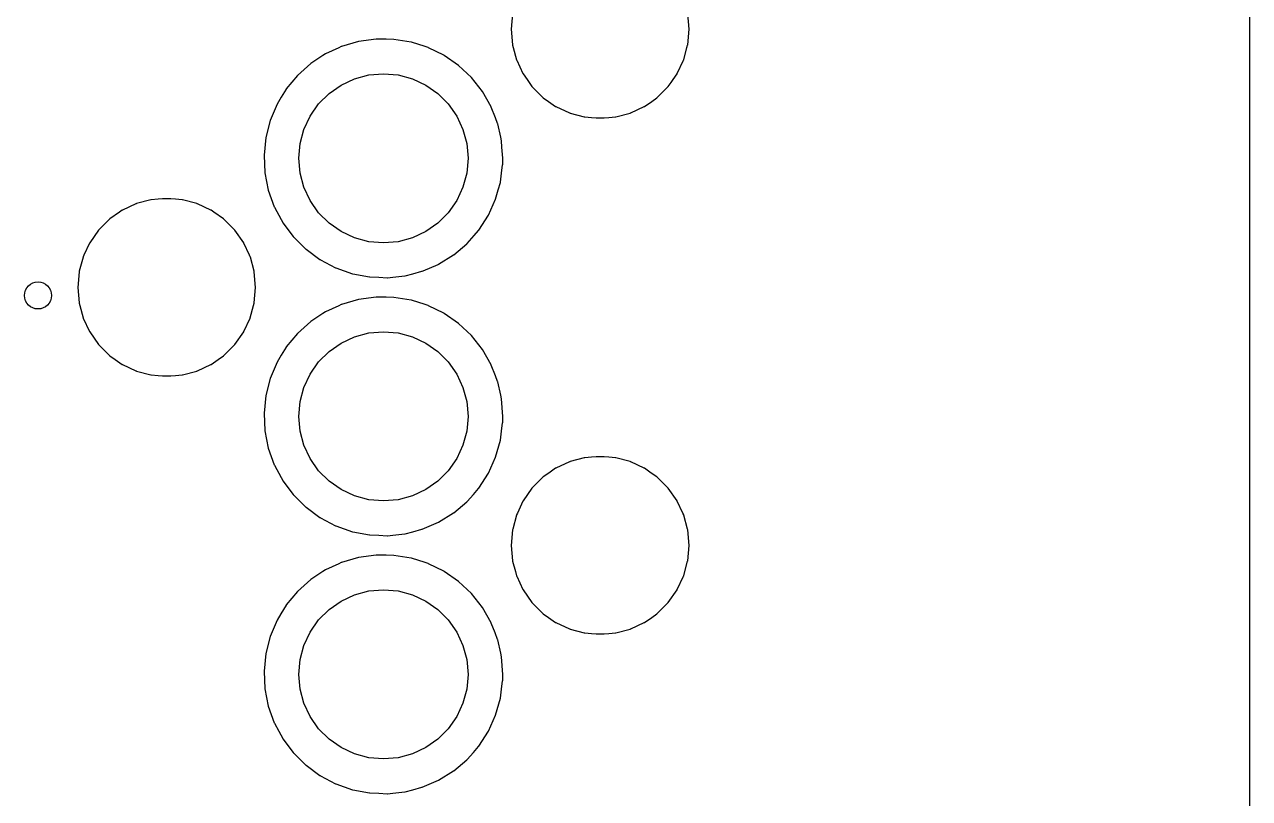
# Model space of a CAD drawing. Extents: x 4.65 to 6.59, y -5.22 to -3.28.
# Drawn here: x 5.878 to 6.59, y -4.17 to -3.72 of the extents above; entities that cross this region are included whole.
import ezdxf

# ---------------------------------------------------------------- set-up
doc = ezdxf.new("R2010")
doc.units = 0
doc.header["$MEASUREMENT"] = 0
doc.layers.add('BLACK', color=7, linetype='CONTINUOUS')

msp = doc.modelspace()

# ---------------------------------------------------------------- linework, layer by layer
at = {"layer": 'BLACK', "linetype": 'CONTINUOUS'}
for p, q in [((6.59012, -3.28004), (6.59012, -5.21012)), ((6.16167, -3.71425), (6.16089, -3.72323)), ((6.26431, -3.72323), (6.26353, -3.71425)), ((6.16089, -3.72323), (6.16167, -3.73221)), ((6.26353, -3.73221), (6.26431, -3.72323)), ((6.07218, -3.73032), (6.0623, -3.7332)), ((6.08238, -3.72893), (6.07218, -3.73032)), ((6.08256, -3.72893), (6.08238, -3.72893)), ((6.08819, -3.72901), (6.08256, -3.72893)), ((6.08256, -3.72893), (6.08256, -3.72893)), ((6.09267, -3.72907), (6.08819, -3.72901)), ((6.10282, -3.73072), (6.09267, -3.72907)), ((6.103, -3.73078), (6.10282, -3.73072)), ((6.11087, -3.7333), (6.103, -3.73078)), ((6.05142, -3.73851), (6.0445, -3.74305)), ((6.05296, -3.73751), (6.05142, -3.73851)), ((6.0607, -3.73394), (6.05296, -3.73751)), ((6.06213, -3.73328), (6.0607, -3.73394)), ((6.0623, -3.7332), (6.06213, -3.73328)), ((6.06213, -3.73328), (6.06213, -3.73328)), ((6.11262, -3.73386), (6.11087, -3.7333)), ((6.11279, -3.73394), (6.11262, -3.73386)), ((6.12169, -3.73833), (6.11279, -3.73394)), ((6.11279, -3.73394), (6.11279, -3.73394)), ((6.12185, -3.73841), (6.12169, -3.73833)), ((6.13031, -3.74427), (6.12185, -3.73841)), ((6.16167, -3.73221), (6.16173, -3.73242)), ((6.16173, -3.73242), (6.16173, -3.73242)), ((6.16173, -3.73242), (6.1621, -3.7338)), ((6.1621, -3.7338), (6.164, -3.74092)), ((6.26119, -3.74092), (6.2631, -3.7338)), ((6.2631, -3.7338), (6.26347, -3.73242)), ((6.26347, -3.73242), (6.26353, -3.73221)), ((6.26347, -3.73242), (6.26347, -3.73242)), ((6.04435, -3.74315), (6.03667, -3.75)), ((6.0445, -3.74305), (6.04435, -3.74315)), ((6.0445, -3.74305), (6.0445, -3.74305)), ((6.1378, -3.75132), (6.13031, -3.74427)), ((6.164, -3.74092), (6.1641, -3.74111)), ((6.1641, -3.74111), (6.1641, -3.74111)), ((6.1641, -3.74111), (6.16772, -3.74889)), ((6.25747, -3.74889), (6.2611, -3.74111)), ((6.2611, -3.74111), (6.26119, -3.74092)), ((6.2611, -3.74111), (6.2611, -3.74111)), ((6.03667, -3.75), (6.03009, -3.75791)), ((6.06201, -3.75561), (6.06978, -3.75198)), ((6.06978, -3.75198), (6.07807, -3.74976)), ((6.07807, -3.74976), (6.08661, -3.74902)), ((6.08661, -3.74902), (6.09516, -3.74976)), ((6.09516, -3.74976), (6.10345, -3.75198)), ((6.10345, -3.75198), (6.11122, -3.75561)), ((6.14417, -3.75941), (6.1378, -3.75132)), ((6.16772, -3.74889), (6.16772, -3.74889)), ((6.16772, -3.74889), (6.16781, -3.74908)), ((6.16781, -3.74908), (6.17013, -3.7524)), ((6.17013, -3.7524), (6.17134, -3.75411)), ((6.25386, -3.75411), (6.25506, -3.7524)), ((6.25506, -3.7524), (6.25738, -3.74908)), ((6.25738, -3.74908), (6.25747, -3.74889)), ((6.25747, -3.74889), (6.25747, -3.74889)), ((6.03, -3.75807), (6.02719, -3.76269)), ((6.03009, -3.75791), (6.03, -3.75807)), ((6.05498, -3.76053), (6.06201, -3.75561)), ((6.11122, -3.75561), (6.11825, -3.76053)), ((6.14928, -3.76834), (6.14417, -3.75941)), ((6.17134, -3.75411), (6.17298, -3.75647)), ((6.17298, -3.75647), (6.17936, -3.76284)), ((6.24584, -3.76284), (6.25221, -3.75647)), ((6.25221, -3.75647), (6.25386, -3.75411)), ((6.02475, -3.76671), (6.02078, -3.7762)), ((6.02719, -3.76269), (6.02475, -3.76671)), ((6.04399, -3.77362), (6.04892, -3.7666)), ((6.04892, -3.7666), (6.05498, -3.76053)), ((6.11825, -3.76053), (6.12431, -3.7666)), ((6.12431, -3.7666), (6.12923, -3.77362)), ((6.17936, -3.76284), (6.17954, -3.76297)), ((6.17954, -3.76297), (6.17954, -3.76297)), ((6.17954, -3.76297), (6.18261, -3.76512)), ((6.18261, -3.76512), (6.18674, -3.76801)), ((6.23845, -3.76801), (6.24258, -3.76512)), ((6.24258, -3.76512), (6.24566, -3.76297)), ((6.24566, -3.76297), (6.24584, -3.76284)), ((6.24566, -3.76297), (6.24566, -3.76297)), ((6.04037, -3.7814), (6.04399, -3.77362)), ((6.12923, -3.77362), (6.13286, -3.7814)), ((6.14934, -3.76851), (6.14928, -3.76834)), ((6.15177, -3.77474), (6.14934, -3.76851)), ((6.14934, -3.76851), (6.14934, -3.76851)), ((6.18674, -3.76801), (6.18694, -3.7681)), ((6.18694, -3.7681), (6.18694, -3.7681)), ((6.18694, -3.7681), (6.19472, -3.77173)), ((6.19472, -3.77173), (6.19491, -3.77182)), ((6.19491, -3.77182), (6.19512, -3.77188)), ((6.19512, -3.77188), (6.19512, -3.77188)), ((6.19512, -3.77188), (6.20341, -3.7741)), ((6.20341, -3.7741), (6.20341, -3.7741)), ((6.20341, -3.7741), (6.20362, -3.77416)), ((6.20362, -3.77416), (6.20754, -3.7745)), ((6.21766, -3.7745), (6.22158, -3.77416)), ((6.22158, -3.77416), (6.22179, -3.7741)), ((6.22179, -3.7741), (6.23008, -3.77188)), ((6.22179, -3.7741), (6.22179, -3.7741)), ((6.23008, -3.77188), (6.23029, -3.77182)), ((6.23008, -3.77188), (6.23008, -3.77188)), ((6.23029, -3.77182), (6.23048, -3.77173)), ((6.23048, -3.77173), (6.23826, -3.7681)), ((6.23826, -3.7681), (6.23845, -3.76801)), ((6.23826, -3.7681), (6.23826, -3.7681)), ((6.02078, -3.7762), (6.01824, -3.78617)), ((6.03815, -3.78968), (6.04037, -3.7814)), ((6.13286, -3.7814), (6.13508, -3.78968)), ((6.15301, -3.77793), (6.15177, -3.77474)), ((6.15305, -3.77811), (6.15301, -3.77793)), ((6.15483, -3.78599), (6.15305, -3.77811)), ((6.20754, -3.7745), (6.21024, -3.77473)), ((6.21024, -3.77473), (6.21024, -3.77473)), ((6.21024, -3.77473), (6.21035, -3.77474)), ((6.21035, -3.77474), (6.21485, -3.77474)), ((6.21485, -3.77474), (6.21495, -3.77473)), ((6.21495, -3.77473), (6.21766, -3.7745)), ((6.21495, -3.77473), (6.21495, -3.77473)), ((6.01824, -3.78617), (6.01721, -3.79641)), ((6.15528, -3.78797), (6.15483, -3.78599)), ((6.15529, -3.78815), (6.15528, -3.78797)), ((6.15555, -3.79165), (6.15529, -3.78815)), ((6.15529, -3.78815), (6.15529, -3.78815)), ((6.0374, -3.79823), (6.03815, -3.78968)), ((6.13508, -3.78968), (6.13583, -3.79823)), ((6.15604, -3.79823), (6.15555, -3.79165)), ((6.01721, -3.79641), (6.01771, -3.80669)), ((6.03815, -3.80677), (6.0374, -3.79823)), ((6.13583, -3.79823), (6.13508, -3.80677)), ((6.15531, -3.80687), (6.15593, -3.80199)), ((6.15593, -3.80198), (6.15595, -3.80186)), ((6.15593, -3.80199), (6.15593, -3.80198)), ((6.15595, -3.80186), (6.15604, -3.79823)), ((6.01771, -3.80669), (6.01971, -3.81678)), ((6.04037, -3.81506), (6.03815, -3.80677)), ((6.13508, -3.80677), (6.13286, -3.81506)), ((6.15465, -3.81207), (6.15531, -3.80687)), ((6.01971, -3.81678), (6.02319, -3.82647)), ((6.04399, -3.82283), (6.04037, -3.81506)), ((6.13286, -3.81506), (6.12923, -3.82283)), ((6.15185, -3.82197), (6.15337, -3.8166)), ((6.15337, -3.8166), (6.1546, -3.81225)), ((6.1546, -3.81225), (6.15465, -3.81207)), ((6.1546, -3.81225), (6.1546, -3.81225)), ((5.95144, -3.82236), (5.94315, -3.82458)), ((5.95165, -3.8223), (5.95144, -3.82236)), ((5.95144, -3.82236), (5.95144, -3.82236)), ((5.95557, -3.82196), (5.95165, -3.8223)), ((5.95827, -3.82172), (5.95557, -3.82196)), ((5.95838, -3.82171), (5.95827, -3.82172)), ((5.95827, -3.82172), (5.95827, -3.82172)), ((5.96288, -3.82171), (5.95838, -3.82171)), ((5.96299, -3.82172), (5.96288, -3.82171)), ((5.96569, -3.82196), (5.96299, -3.82172)), ((5.96299, -3.82172), (5.96299, -3.82172)), ((5.96961, -3.8223), (5.96569, -3.82196)), ((5.96982, -3.82236), (5.96961, -3.8223)), ((5.97811, -3.82458), (5.96982, -3.82236)), ((5.96982, -3.82236), (5.96982, -3.82236)), ((6.04892, -3.82986), (6.04399, -3.82283)), ((6.12923, -3.82283), (6.12431, -3.82986)), ((6.14763, -3.83136), (6.15185, -3.82197)), ((5.93318, -3.82956), (5.92757, -3.83349)), ((5.93477, -3.82844), (5.93318, -3.82956)), ((5.93497, -3.82835), (5.93477, -3.82844)), ((5.94275, -3.82473), (5.93497, -3.82835)), ((5.93497, -3.82835), (5.93497, -3.82835)), ((5.94294, -3.82463), (5.94275, -3.82473)), ((5.94275, -3.82473), (5.94275, -3.82473)), ((5.94315, -3.82458), (5.94294, -3.82463)), ((5.94315, -3.82458), (5.94315, -3.82458)), ((5.97832, -3.82463), (5.97811, -3.82458)), ((5.97811, -3.82458), (5.97811, -3.82458)), ((5.97851, -3.82473), (5.97832, -3.82463)), ((5.98629, -3.82835), (5.97851, -3.82473)), ((5.97851, -3.82473), (5.97851, -3.82473)), ((5.98649, -3.82844), (5.98629, -3.82835)), ((5.98629, -3.82835), (5.98629, -3.82835)), ((5.98808, -3.82956), (5.98649, -3.82844)), ((5.99369, -3.83349), (5.98808, -3.82956)), ((6.02319, -3.82647), (6.02328, -3.82663)), ((6.02328, -3.82663), (6.02711, -3.83377)), ((6.05498, -3.83593), (6.04892, -3.82986)), ((6.12431, -3.82986), (6.11825, -3.83593)), ((6.14206, -3.84001), (6.14763, -3.83136)), ((5.92739, -3.83361), (5.92102, -3.83999)), ((5.92757, -3.83349), (5.92739, -3.83361)), ((5.92757, -3.83349), (5.92757, -3.83349)), ((5.99387, -3.83361), (5.99369, -3.83349)), ((5.99369, -3.83349), (5.99369, -3.83349)), ((6.00024, -3.83999), (5.99387, -3.83361)), ((6.02711, -3.83377), (6.02806, -3.83553)), ((6.02806, -3.83553), (6.02817, -3.83568)), ((6.02817, -3.83568), (6.02817, -3.83568)), ((6.02817, -3.83568), (6.03411, -3.84363)), ((6.06201, -3.84085), (6.05498, -3.83593)), ((6.11825, -3.83593), (6.11122, -3.84085)), ((5.92102, -3.83999), (5.91585, -3.84737)), ((6.00541, -3.84737), (6.00024, -3.83999)), ((6.03411, -3.84363), (6.03411, -3.84363)), ((6.03411, -3.84363), (6.03422, -3.84378)), ((6.03422, -3.84378), (6.03435, -3.84391)), ((6.03435, -3.84391), (6.03435, -3.84391)), ((6.03435, -3.84391), (6.04139, -3.85089)), ((6.06978, -3.84447), (6.06201, -3.84085)), ((6.07807, -3.84669), (6.06978, -3.84447)), ((6.10345, -3.84447), (6.09516, -3.84669)), ((6.11122, -3.84085), (6.10345, -3.84447)), ((6.13528, -3.84775), (6.13933, -3.84313)), ((6.13933, -3.84313), (6.14194, -3.84015)), ((6.14194, -3.84015), (6.14206, -3.84001)), ((6.14194, -3.84015), (6.14194, -3.84015)), ((5.91575, -3.84757), (5.91253, -3.85449)), ((5.91585, -3.84737), (5.91575, -3.84757)), ((5.91575, -3.84757), (5.91575, -3.84757)), ((6.00551, -3.84757), (6.00541, -3.84737)), ((6.00873, -3.85449), (6.00551, -3.84757)), ((6.00551, -3.84757), (6.00551, -3.84757)), ((6.04139, -3.85089), (6.04153, -3.85102)), ((6.04153, -3.85102), (6.04167, -3.85113)), ((6.04167, -3.85113), (6.04167, -3.85113)), ((6.04167, -3.85113), (6.04968, -3.857)), ((6.08661, -3.84744), (6.07807, -3.84669)), ((6.09516, -3.84669), (6.08661, -3.84744)), ((6.12756, -3.85428), (6.13514, -3.84787)), ((6.13514, -3.84787), (6.13528, -3.84775)), ((6.13514, -3.84787), (6.13514, -3.84787)), ((5.91198, -3.85575), (5.90979, -3.86392)), ((5.91204, -3.85554), (5.91198, -3.85575)), ((5.91198, -3.85575), (5.91198, -3.85575)), ((5.91253, -3.85449), (5.91204, -3.85554)), ((6.00922, -3.85554), (6.00873, -3.85449)), ((6.00928, -3.85575), (6.00922, -3.85554)), ((6.01147, -3.86392), (6.00928, -3.85575)), ((6.00928, -3.85575), (6.00928, -3.85575)), ((6.04968, -3.857), (6.04982, -3.85711)), ((6.04982, -3.85711), (6.04999, -3.85719)), ((6.04999, -3.85719), (6.04999, -3.85719)), ((6.04999, -3.85719), (6.05877, -3.86181)), ((6.10968, -3.86368), (6.1185, -3.85988)), ((6.1185, -3.85988), (6.11867, -3.85981)), ((6.11867, -3.85981), (6.12742, -3.8544)), ((6.12742, -3.8544), (6.12756, -3.85428)), ((6.12756, -3.85428), (6.12756, -3.85428)), ((5.9097, -3.86425), (5.90892, -3.87323)), ((5.90979, -3.86392), (5.9097, -3.86425)), ((6.01156, -3.86425), (6.01147, -3.86392)), ((6.01234, -3.87323), (6.01156, -3.86425)), ((6.05877, -3.86181), (6.05877, -3.86181)), ((6.05877, -3.86181), (6.05893, -3.8619)), ((6.05893, -3.8619), (6.06865, -3.86529)), ((6.06865, -3.86529), (6.06883, -3.86532)), ((6.06883, -3.86532), (6.07857, -3.86717)), ((6.09216, -3.86727), (6.09908, -3.86651)), ((6.09908, -3.86651), (6.09927, -3.86649)), ((6.09908, -3.86651), (6.09908, -3.86651)), ((6.09927, -3.86649), (6.10371, -3.86532)), ((6.10371, -3.86532), (6.10904, -3.86392)), ((6.10904, -3.86392), (6.10922, -3.86387)), ((6.10904, -3.86392), (6.10904, -3.86392)), ((6.10922, -3.86387), (6.10968, -3.86368)), ((5.90892, -3.87323), (5.9097, -3.88221)), ((6.01156, -3.88221), (6.01234, -3.87323)), ((6.07857, -3.86717), (6.07857, -3.86717)), ((6.07857, -3.86717), (6.07875, -3.86721)), ((6.07875, -3.86721), (6.0839, -3.86741)), ((6.0839, -3.86741), (6.08885, -3.86761)), ((6.08885, -3.86761), (6.08885, -3.86761)), ((6.08885, -3.86761), (6.08904, -3.86761)), ((6.08904, -3.86761), (6.09216, -3.86727)), ((6.07218, -3.88032), (6.0623, -3.8832)), ((6.08238, -3.87893), (6.07218, -3.88032)), ((6.08256, -3.87893), (6.08238, -3.87893)), ((6.08819, -3.87901), (6.08256, -3.87893)), ((6.08256, -3.87893), (6.08256, -3.87893)), ((6.09267, -3.87907), (6.08819, -3.87901)), ((6.10282, -3.88072), (6.09267, -3.87907)), ((6.103, -3.88078), (6.10282, -3.88072)), ((6.11081, -3.88328), (6.103, -3.88078)), ((5.9097, -3.88221), (5.90976, -3.88242)), ((5.90976, -3.88242), (5.90976, -3.88242)), ((5.90976, -3.88242), (5.91013, -3.8838)), ((5.91013, -3.8838), (5.91204, -3.89092)), ((6.00922, -3.89092), (6.01113, -3.8838)), ((6.01113, -3.8838), (6.0115, -3.88242)), ((6.0115, -3.88242), (6.01156, -3.88221)), ((6.0115, -3.88242), (6.0115, -3.88242)), ((6.05296, -3.88751), (6.05142, -3.88851)), ((6.0607, -3.88394), (6.05296, -3.88751)), ((6.06213, -3.88328), (6.0607, -3.88394)), ((6.0623, -3.8832), (6.06213, -3.88328)), ((6.06213, -3.88328), (6.06213, -3.88328)), ((6.11262, -3.88386), (6.11081, -3.88328)), ((6.11279, -3.88394), (6.11262, -3.88386)), ((6.12169, -3.88833), (6.11279, -3.88394)), ((6.11279, -3.88394), (6.11279, -3.88394)), ((6.12185, -3.88841), (6.12169, -3.88833)), ((6.13031, -3.89427), (6.12185, -3.88841)), ((5.91204, -3.89092), (5.91213, -3.89111)), ((5.91213, -3.89111), (5.91213, -3.89111)), ((5.91213, -3.89111), (5.91575, -3.89889)), ((6.00551, -3.89889), (6.00913, -3.89111)), ((6.00913, -3.89111), (6.00922, -3.89092)), ((6.00913, -3.89111), (6.00913, -3.89111)), ((6.04435, -3.89315), (6.03667, -3.9)), ((6.0445, -3.89305), (6.04435, -3.89315)), ((6.05142, -3.88851), (6.0445, -3.89305)), ((6.0445, -3.89305), (6.0445, -3.89305)), ((6.1378, -3.90132), (6.13031, -3.89427)), ((5.91575, -3.89889), (5.91575, -3.89889)), ((5.91575, -3.89889), (5.91585, -3.89908)), ((5.91585, -3.89908), (5.92102, -3.90647)), ((6.00024, -3.90647), (6.00541, -3.89908)), ((6.00541, -3.89908), (6.00551, -3.89889)), ((6.00551, -3.89889), (6.00551, -3.89889)), ((6.03667, -3.9), (6.03009, -3.90791)), ((6.06201, -3.90561), (6.06978, -3.90198)), ((6.06978, -3.90198), (6.07807, -3.89976)), ((6.07807, -3.89976), (6.08661, -3.89902)), ((6.08661, -3.89902), (6.09516, -3.89976)), ((6.09516, -3.89976), (6.10345, -3.90198)), ((6.10345, -3.90198), (6.11122, -3.90561)), ((6.14417, -3.90941), (6.1378, -3.90132)), ((5.92102, -3.90647), (5.92739, -3.91284)), ((5.99387, -3.91284), (6.00024, -3.90647)), ((6.03, -3.90807), (6.02719, -3.91269)), ((6.03009, -3.90791), (6.03, -3.90807)), ((6.05498, -3.91053), (6.06201, -3.90561)), ((6.11122, -3.90561), (6.11825, -3.91053)), ((6.14928, -3.91834), (6.14417, -3.90941)), ((5.92739, -3.91284), (5.92757, -3.91297)), ((5.92757, -3.91297), (5.92757, -3.91297)), ((5.92757, -3.91297), (5.93065, -3.91512)), ((5.93065, -3.91512), (5.93477, -3.91801)), ((5.98649, -3.91801), (5.99061, -3.91512)), ((5.99061, -3.91512), (5.99369, -3.91297)), ((5.99369, -3.91297), (5.99387, -3.91284)), ((5.99369, -3.91297), (5.99369, -3.91297)), ((6.02475, -3.91671), (6.02078, -3.9262)), ((6.02719, -3.91269), (6.02475, -3.91671)), ((6.04399, -3.92362), (6.04892, -3.9166)), ((6.04892, -3.9166), (6.05498, -3.91053)), ((6.11825, -3.91053), (6.12431, -3.9166)), ((6.12431, -3.9166), (6.12923, -3.92362)), ((5.93477, -3.91801), (5.93497, -3.9181)), ((5.93497, -3.9181), (5.93497, -3.9181)), ((5.93497, -3.9181), (5.94275, -3.92173)), ((5.94275, -3.92173), (5.94294, -3.92182)), ((5.94294, -3.92182), (5.94315, -3.92188)), ((5.94315, -3.92188), (5.94315, -3.92188)), ((5.94315, -3.92188), (5.95144, -3.9241)), ((5.96982, -3.9241), (5.97811, -3.92188)), ((5.97811, -3.92188), (5.97832, -3.92182)), ((5.97811, -3.92188), (5.97811, -3.92188)), ((5.97832, -3.92182), (5.97851, -3.92173)), ((5.97851, -3.92173), (5.98629, -3.9181)), ((5.98629, -3.9181), (5.98649, -3.91801)), ((5.98629, -3.9181), (5.98629, -3.9181)), ((6.04037, -3.9314), (6.04399, -3.92362)), ((6.12923, -3.92362), (6.13286, -3.9314)), ((6.14934, -3.91851), (6.14928, -3.91834)), ((6.15177, -3.92474), (6.14934, -3.91851)), ((6.14934, -3.91851), (6.14934, -3.91851)), ((5.95144, -3.9241), (5.95144, -3.9241)), ((5.95144, -3.9241), (5.95165, -3.92416)), ((5.95165, -3.92416), (5.95557, -3.9245)), ((5.95557, -3.9245), (5.95827, -3.92473)), ((5.95827, -3.92473), (5.95827, -3.92473)), ((5.95827, -3.92473), (5.95838, -3.92474)), ((5.95838, -3.92474), (5.96288, -3.92474)), ((5.96288, -3.92474), (5.96299, -3.92473)), ((5.96299, -3.92473), (5.96569, -3.9245)), ((5.96299, -3.92473), (5.96299, -3.92473)), ((5.96569, -3.9245), (5.96961, -3.92416)), ((5.96961, -3.92416), (5.96982, -3.9241)), ((5.96982, -3.9241), (5.96982, -3.9241)), ((6.02078, -3.9262), (6.01824, -3.93617)), ((6.15301, -3.92793), (6.15177, -3.92474)), ((6.15305, -3.92811), (6.15301, -3.92793)), ((6.15483, -3.93599), (6.15305, -3.92811)), ((6.01824, -3.93617), (6.01721, -3.94641)), ((6.03815, -3.93968), (6.04037, -3.9314)), ((6.13286, -3.9314), (6.13508, -3.93968)), ((6.15528, -3.93797), (6.15483, -3.93599)), ((6.15604, -3.94823), (6.15528, -3.93797)), ((6.0374, -3.94823), (6.03815, -3.93968)), ((6.13508, -3.93968), (6.13583, -3.94823)), ((6.01721, -3.94641), (6.01771, -3.95669)), ((6.03815, -3.95677), (6.0374, -3.94823)), ((6.13583, -3.94823), (6.13508, -3.95677)), ((6.15531, -3.95687), (6.15593, -3.95199)), ((6.15593, -3.95198), (6.15595, -3.95186)), ((6.15593, -3.95199), (6.15593, -3.95198)), ((6.15595, -3.95186), (6.15604, -3.94823)), ((6.01771, -3.95669), (6.01971, -3.96678)), ((6.04037, -3.96506), (6.03815, -3.95677)), ((6.13508, -3.95677), (6.13286, -3.96506)), ((6.15465, -3.96207), (6.15531, -3.95687)), ((6.04399, -3.97283), (6.04037, -3.96506)), ((6.13286, -3.96506), (6.12923, -3.97283)), ((6.15185, -3.97197), (6.15465, -3.96207)), ((6.01971, -3.96678), (6.02319, -3.97647)), ((6.04892, -3.97986), (6.04399, -3.97283)), ((6.12923, -3.97283), (6.12431, -3.97986)), ((6.14763, -3.98136), (6.15185, -3.97197)), ((6.20341, -3.97236), (6.19512, -3.97458)), ((6.20362, -3.9723), (6.20341, -3.97236)), ((6.20341, -3.97236), (6.20341, -3.97236)), ((6.20754, -3.97196), (6.20362, -3.9723)), ((6.21024, -3.97172), (6.20754, -3.97196)), ((6.21035, -3.97171), (6.21024, -3.97172)), ((6.21024, -3.97172), (6.21024, -3.97172)), ((6.21485, -3.97171), (6.21035, -3.97171)), ((6.21495, -3.97172), (6.21485, -3.97171)), ((6.21766, -3.97196), (6.21495, -3.97172)), ((6.21495, -3.97172), (6.21495, -3.97172)), ((6.22158, -3.9723), (6.21766, -3.97196)), ((6.22179, -3.97236), (6.22158, -3.9723)), ((6.23008, -3.97458), (6.22179, -3.97236)), ((6.22179, -3.97236), (6.22179, -3.97236)), ((6.02319, -3.97647), (6.02328, -3.97663)), ((6.02328, -3.97663), (6.02711, -3.98377)), ((6.05498, -3.98593), (6.04892, -3.97986)), ((6.12431, -3.97986), (6.11825, -3.98593)), ((6.18674, -3.97844), (6.18282, -3.98119)), ((6.18694, -3.97835), (6.18674, -3.97844)), ((6.19472, -3.97473), (6.18694, -3.97835)), ((6.18694, -3.97835), (6.18694, -3.97835)), ((6.19491, -3.97463), (6.19472, -3.97473)), ((6.19472, -3.97473), (6.19472, -3.97473)), ((6.19512, -3.97458), (6.19491, -3.97463)), ((6.19512, -3.97458), (6.19512, -3.97458)), ((6.23029, -3.97463), (6.23008, -3.97458)), ((6.23008, -3.97458), (6.23008, -3.97458)), ((6.23048, -3.97473), (6.23029, -3.97463)), ((6.23826, -3.97835), (6.23048, -3.97473)), ((6.23048, -3.97473), (6.23048, -3.97473)), ((6.23845, -3.97844), (6.23826, -3.97835)), ((6.23826, -3.97835), (6.23826, -3.97835)), ((6.24237, -3.98119), (6.23845, -3.97844)), ((6.02711, -3.98377), (6.02806, -3.98553)), ((6.02806, -3.98553), (6.02817, -3.98568)), ((6.02817, -3.98568), (6.02817, -3.98568)), ((6.02817, -3.98568), (6.03411, -3.99363)), ((6.06201, -3.99085), (6.05498, -3.98593)), ((6.11825, -3.98593), (6.11122, -3.99085)), ((6.14206, -3.99001), (6.14763, -3.98136)), ((6.17936, -3.98361), (6.17298, -3.98999)), ((6.17954, -3.98349), (6.17936, -3.98361)), ((6.18282, -3.98119), (6.17954, -3.98349)), ((6.17954, -3.98349), (6.17954, -3.98349)), ((6.24566, -3.98349), (6.24237, -3.98119)), ((6.24584, -3.98361), (6.24566, -3.98349)), ((6.24566, -3.98349), (6.24566, -3.98349)), ((6.25221, -3.98999), (6.24584, -3.98361)), ((6.03411, -3.99363), (6.03411, -3.99363)), ((6.03411, -3.99363), (6.03422, -3.99378)), ((6.03422, -3.99378), (6.03435, -3.99391)), ((6.03435, -3.99391), (6.03435, -3.99391)), ((6.03435, -3.99391), (6.04139, -4.00089)), ((6.06978, -3.99447), (6.06201, -3.99085)), ((6.07807, -3.99669), (6.06978, -3.99447)), ((6.10345, -3.99447), (6.09516, -3.99669)), ((6.11122, -3.99085), (6.10345, -3.99447)), ((6.13528, -3.99775), (6.13889, -3.99363)), ((6.13889, -3.99363), (6.14194, -3.99015)), ((6.14194, -3.99015), (6.14206, -3.99001)), ((6.14194, -3.99015), (6.14194, -3.99015)), ((6.17298, -3.98999), (6.16781, -3.99737)), ((6.25738, -3.99737), (6.25221, -3.98999)), ((6.04139, -4.00089), (6.04153, -4.00102)), ((6.04153, -4.00102), (6.04167, -4.00113)), ((6.04167, -4.00113), (6.04167, -4.00113)), ((6.04167, -4.00113), (6.04968, -4.007)), ((6.08661, -3.99744), (6.07807, -3.99669)), ((6.09516, -3.99669), (6.08661, -3.99744)), ((6.12756, -4.00428), (6.13514, -3.99787)), ((6.13514, -3.99787), (6.13528, -3.99775)), ((6.13514, -3.99787), (6.13514, -3.99787)), ((6.16772, -3.99757), (6.16449, -4.00449)), ((6.16781, -3.99737), (6.16772, -3.99757)), ((6.16772, -3.99757), (6.16772, -3.99757)), ((6.25747, -3.99757), (6.25738, -3.99737)), ((6.2607, -4.00449), (6.25747, -3.99757)), ((6.25747, -3.99757), (6.25747, -3.99757)), ((6.04968, -4.007), (6.04982, -4.00711)), ((6.04982, -4.00711), (6.04999, -4.00719)), ((6.04999, -4.00719), (6.04999, -4.00719)), ((6.04999, -4.00719), (6.05877, -4.01181)), ((6.11867, -4.00981), (6.12742, -4.0044)), ((6.12742, -4.0044), (6.12756, -4.00428)), ((6.12756, -4.00428), (6.12756, -4.00428)), ((6.16395, -4.00575), (6.16176, -4.01392)), ((6.164, -4.00554), (6.16395, -4.00575)), ((6.16395, -4.00575), (6.16395, -4.00575)), ((6.16449, -4.00449), (6.164, -4.00554)), ((6.26119, -4.00554), (6.2607, -4.00449)), ((6.26125, -4.00575), (6.26119, -4.00554)), ((6.26344, -4.01392), (6.26125, -4.00575)), ((6.26125, -4.00575), (6.26125, -4.00575)), ((6.05877, -4.01181), (6.05877, -4.01181)), ((6.05877, -4.01181), (6.05893, -4.0119)), ((6.05893, -4.0119), (6.06865, -4.01529)), ((6.06865, -4.01529), (6.06883, -4.01532)), ((6.06883, -4.01532), (6.07857, -4.01717)), ((6.09216, -4.01727), (6.09908, -4.01651)), ((6.09908, -4.01651), (6.09927, -4.01649)), ((6.09908, -4.01651), (6.09908, -4.01651)), ((6.09927, -4.01649), (6.10371, -4.01532)), ((6.10371, -4.01532), (6.10904, -4.01392)), ((6.10904, -4.01392), (6.10922, -4.01387)), ((6.10904, -4.01392), (6.10904, -4.01392)), ((6.10922, -4.01387), (6.11867, -4.00981)), ((6.16167, -4.01425), (6.16089, -4.02323)), ((6.16176, -4.01392), (6.16167, -4.01425)), ((6.26353, -4.01425), (6.26344, -4.01392)), ((6.26431, -4.02323), (6.26353, -4.01425)), ((6.07857, -4.01717), (6.07857, -4.01717)), ((6.07857, -4.01717), (6.07875, -4.01721)), ((6.07875, -4.01721), (6.0839, -4.01741)), ((6.0839, -4.01741), (6.08885, -4.01761)), ((6.08885, -4.01761), (6.08885, -4.01761)), ((6.08885, -4.01761), (6.08904, -4.01761)), ((6.08904, -4.01761), (6.09216, -4.01727)), ((6.16089, -4.02323), (6.16167, -4.03221)), ((6.26353, -4.03221), (6.26431, -4.02323)), ((6.07218, -4.03032), (6.0623, -4.0332)), ((6.08238, -4.02893), (6.07218, -4.03032)), ((6.08256, -4.02893), (6.08238, -4.02893)), ((6.08819, -4.02901), (6.08256, -4.02893)), ((6.08256, -4.02893), (6.08256, -4.02893)), ((6.09267, -4.02907), (6.08819, -4.02901)), ((6.10282, -4.03072), (6.09267, -4.02907)), ((6.103, -4.03078), (6.10282, -4.03072)), ((6.11081, -4.03328), (6.103, -4.03078)), ((6.05296, -4.03751), (6.05142, -4.03851)), ((6.0607, -4.03394), (6.05296, -4.03751)), ((6.06213, -4.03328), (6.0607, -4.03394)), ((6.0623, -4.0332), (6.06213, -4.03328)), ((6.06213, -4.03328), (6.06213, -4.03328)), ((6.11262, -4.03386), (6.11081, -4.03328)), ((6.11279, -4.03394), (6.11262, -4.03386)), ((6.12169, -4.03833), (6.11279, -4.03394)), ((6.11279, -4.03394), (6.11279, -4.03394)), ((6.16167, -4.03221), (6.16173, -4.03242)), ((6.16173, -4.03242), (6.16173, -4.03242)), ((6.16173, -4.03242), (6.16333, -4.03841)), ((6.26186, -4.03841), (6.26347, -4.03242)), ((6.26347, -4.03242), (6.26353, -4.03221)), ((6.26347, -4.03242), (6.26347, -4.03242)), ((6.04435, -4.04315), (6.03667, -4.05)), ((6.0445, -4.04305), (6.04435, -4.04315)), ((6.05142, -4.03851), (6.0445, -4.04305)), ((6.0445, -4.04305), (6.0445, -4.04305)), ((6.12185, -4.03841), (6.12169, -4.03833)), ((6.13031, -4.04427), (6.12185, -4.03841)), ((6.1378, -4.05132), (6.13031, -4.04427)), ((6.16333, -4.03841), (6.164, -4.04092)), ((6.164, -4.04092), (6.1641, -4.04111)), ((6.1641, -4.04111), (6.1641, -4.04111)), ((6.1641, -4.04111), (6.16772, -4.04889)), ((6.25747, -4.04889), (6.2611, -4.04111)), ((6.2611, -4.04111), (6.26119, -4.04092)), ((6.2611, -4.04111), (6.2611, -4.04111)), ((6.26119, -4.04092), (6.26186, -4.03841)), ((6.03667, -4.05), (6.03009, -4.05791)), ((6.06201, -4.05561), (6.06978, -4.05198)), ((6.06978, -4.05198), (6.07807, -4.04976)), ((6.07807, -4.04976), (6.08661, -4.04902)), ((6.08661, -4.04902), (6.09516, -4.04976)), ((6.09516, -4.04976), (6.10345, -4.05198)), ((6.10345, -4.05198), (6.11122, -4.05561)), ((6.14417, -4.05941), (6.1378, -4.05132)), ((6.16772, -4.04889), (6.16772, -4.04889)), ((6.16772, -4.04889), (6.16781, -4.04908)), ((6.16781, -4.04908), (6.17298, -4.05647)), ((6.25221, -4.05647), (6.25738, -4.04908)), ((6.25738, -4.04908), (6.25747, -4.04889)), ((6.25747, -4.04889), (6.25747, -4.04889)), ((6.03, -4.05807), (6.02703, -4.06297)), ((6.03009, -4.05791), (6.03, -4.05807)), ((6.05498, -4.06053), (6.06201, -4.05561)), ((6.11122, -4.05561), (6.11825, -4.06053)), ((6.17298, -4.05647), (6.17936, -4.06284)), ((6.24584, -4.06284), (6.25221, -4.05647)), ((6.02703, -4.06297), (6.02475, -4.06671)), ((6.04892, -4.0666), (6.05498, -4.06053)), ((6.11825, -4.06053), (6.12431, -4.0666)), ((6.14928, -4.06834), (6.14417, -4.05941)), ((6.17936, -4.06284), (6.17954, -4.06297)), ((6.17954, -4.06297), (6.17954, -4.06297)), ((6.17954, -4.06297), (6.18261, -4.06512)), ((6.18261, -4.06512), (6.18674, -4.06801)), ((6.23845, -4.06801), (6.24258, -4.06512)), ((6.24258, -4.06512), (6.24566, -4.06297)), ((6.24566, -4.06297), (6.24584, -4.06284)), ((6.24566, -4.06297), (6.24566, -4.06297)), ((6.02475, -4.06671), (6.02078, -4.0762)), ((6.04399, -4.07362), (6.04892, -4.0666)), ((6.12431, -4.0666), (6.12923, -4.07362)), ((6.14934, -4.06851), (6.14928, -4.06834)), ((6.15154, -4.07416), (6.14934, -4.06851)), ((6.14934, -4.06851), (6.14934, -4.06851)), ((6.18674, -4.06801), (6.18694, -4.0681)), ((6.18694, -4.0681), (6.18694, -4.0681)), ((6.18694, -4.0681), (6.19472, -4.07173)), ((6.19472, -4.07173), (6.19491, -4.07182)), ((6.19491, -4.07182), (6.19512, -4.07188)), ((6.19512, -4.07188), (6.19512, -4.07188)), ((6.19512, -4.07188), (6.20341, -4.0741)), ((6.22179, -4.0741), (6.23008, -4.07188)), ((6.23008, -4.07188), (6.23029, -4.07182)), ((6.23008, -4.07188), (6.23008, -4.07188)), ((6.23029, -4.07182), (6.23048, -4.07173)), ((6.23048, -4.07173), (6.23826, -4.0681)), ((6.23826, -4.0681), (6.23845, -4.06801)), ((6.23826, -4.0681), (6.23826, -4.0681)), ((6.02078, -4.0762), (6.01824, -4.08617)), ((6.04037, -4.0814), (6.04399, -4.07362)), ((6.12923, -4.07362), (6.13286, -4.0814)), ((6.15301, -4.07793), (6.15154, -4.07416)), ((6.15305, -4.07811), (6.15301, -4.07793)), ((6.15483, -4.08599), (6.15305, -4.07811)), ((6.20341, -4.0741), (6.20341, -4.0741)), ((6.20341, -4.0741), (6.20362, -4.07416)), ((6.20362, -4.07416), (6.20754, -4.0745)), ((6.20754, -4.0745), (6.21024, -4.07473)), ((6.21024, -4.07473), (6.21024, -4.07473)), ((6.21024, -4.07473), (6.21035, -4.07474)), ((6.21035, -4.07474), (6.21485, -4.07474)), ((6.21485, -4.07474), (6.21495, -4.07473)), ((6.21495, -4.07473), (6.21766, -4.0745)), ((6.21495, -4.07473), (6.21495, -4.07473)), ((6.21766, -4.0745), (6.22158, -4.07416)), ((6.22158, -4.07416), (6.22179, -4.0741)), ((6.22179, -4.0741), (6.22179, -4.0741)), ((6.01824, -4.08617), (6.01721, -4.09641)), ((6.03815, -4.08968), (6.04037, -4.0814)), ((6.13286, -4.0814), (6.13508, -4.08968)), ((6.15528, -4.08797), (6.15483, -4.08599)), ((6.0374, -4.09823), (6.03815, -4.08968)), ((6.13508, -4.08968), (6.13583, -4.09823)), ((6.15604, -4.09823), (6.15528, -4.08797)), ((6.01721, -4.09641), (6.01771, -4.10669)), ((6.03815, -4.10677), (6.0374, -4.09823)), ((6.13583, -4.09823), (6.13508, -4.10677)), ((6.15531, -4.10687), (6.15593, -4.10199)), ((6.15593, -4.10198), (6.15595, -4.10186)), ((6.15593, -4.10199), (6.15593, -4.10198)), ((6.15595, -4.10186), (6.15604, -4.09823)), ((6.01771, -4.10669), (6.01971, -4.11678)), ((6.04037, -4.11506), (6.03815, -4.10677)), ((6.13508, -4.10677), (6.13286, -4.11506)), ((6.15465, -4.11207), (6.15531, -4.10687)), ((6.04399, -4.12283), (6.04037, -4.11506)), ((6.13286, -4.11506), (6.12923, -4.12283)), ((6.15185, -4.12197), (6.15465, -4.11207)), ((6.01971, -4.11678), (6.02319, -4.12647)), ((6.04892, -4.12986), (6.04399, -4.12283)), ((6.12923, -4.12283), (6.12431, -4.12986)), ((6.14763, -4.13136), (6.15185, -4.12197)), ((6.02319, -4.12647), (6.02328, -4.12663)), ((6.02328, -4.12663), (6.02582, -4.13136)), ((6.05498, -4.13593), (6.04892, -4.12986)), ((6.12431, -4.12986), (6.11825, -4.13593)), ((6.02582, -4.13136), (6.02806, -4.13553)), ((6.02806, -4.13553), (6.02817, -4.13568)), ((6.02817, -4.13568), (6.02817, -4.13568)), ((6.02817, -4.13568), (6.03411, -4.14363)), ((6.06201, -4.14085), (6.05498, -4.13593)), ((6.11825, -4.13593), (6.11122, -4.14085)), ((6.14206, -4.14001), (6.14763, -4.13136)), ((6.03411, -4.14363), (6.03411, -4.14363)), ((6.03411, -4.14363), (6.03422, -4.14378)), ((6.03422, -4.14378), (6.03435, -4.14391)), ((6.03435, -4.14391), (6.03435, -4.14391)), ((6.03435, -4.14391), (6.04139, -4.15089)), ((6.06978, -4.14447), (6.06201, -4.14085)), ((6.07807, -4.14669), (6.06978, -4.14447)), ((6.10345, -4.14447), (6.09516, -4.14669)), ((6.11122, -4.14085), (6.10345, -4.14447)), ((6.13528, -4.14775), (6.13889, -4.14363)), ((6.13889, -4.14363), (6.14194, -4.14015)), ((6.14194, -4.14015), (6.14206, -4.14001)), ((6.14194, -4.14015), (6.14194, -4.14015)), ((6.04139, -4.15089), (6.04153, -4.15102)), ((6.04153, -4.15102), (6.04167, -4.15113)), ((6.04167, -4.15113), (6.04167, -4.15113)), ((6.04167, -4.15113), (6.04968, -4.157)), ((6.08661, -4.14744), (6.07807, -4.14669)), ((6.09516, -4.14669), (6.08661, -4.14744)), ((6.12756, -4.15428), (6.13514, -4.14787)), ((6.13514, -4.14787), (6.13528, -4.14775)), ((6.13514, -4.14787), (6.13514, -4.14787)), ((6.04968, -4.157), (6.04982, -4.15711)), ((6.04982, -4.15711), (6.04999, -4.15719)), ((6.04999, -4.15719), (6.04999, -4.15719)), ((6.04999, -4.15719), (6.05877, -4.16181)), ((6.11867, -4.15981), (6.12742, -4.1544)), ((6.12742, -4.1544), (6.12756, -4.15428)), ((6.12756, -4.15428), (6.12756, -4.15428)), ((6.05877, -4.16181), (6.05877, -4.16181)), ((6.05877, -4.16181), (6.05893, -4.1619)), ((6.05893, -4.1619), (6.06865, -4.16529)), ((6.06865, -4.16529), (6.06883, -4.16532)), ((6.06883, -4.16532), (6.07857, -4.16717)), ((6.09927, -4.16649), (6.10371, -4.16532)), ((6.10371, -4.16532), (6.10904, -4.16392)), ((6.10904, -4.16392), (6.10922, -4.16387)), ((6.10904, -4.16392), (6.10904, -4.16392)), ((6.10922, -4.16387), (6.11867, -4.15981)), ((6.07857, -4.16717), (6.07857, -4.16717)), ((6.07857, -4.16717), (6.07875, -4.16721)), ((6.07875, -4.16721), (6.0839, -4.16741)), ((6.0839, -4.16741), (6.08885, -4.16761)), ((6.08885, -4.16761), (6.08885, -4.16761)), ((6.08885, -4.16761), (6.08904, -4.16761)), ((6.08904, -4.16761), (6.09216, -4.16727)), ((6.09216, -4.16727), (6.09908, -4.16651)), ((6.09908, -4.16651), (6.09927, -4.16649)), ((6.09908, -4.16651), (6.09908, -4.16651))]:
    msp.add_line(p, q, dxfattribs=at)
at = {"layer": 'BLACK'}
msp.add_circle((5.88583, -3.87795), 0.00787, dxfattribs=at)

doc.saveas('drawing.dxf')
